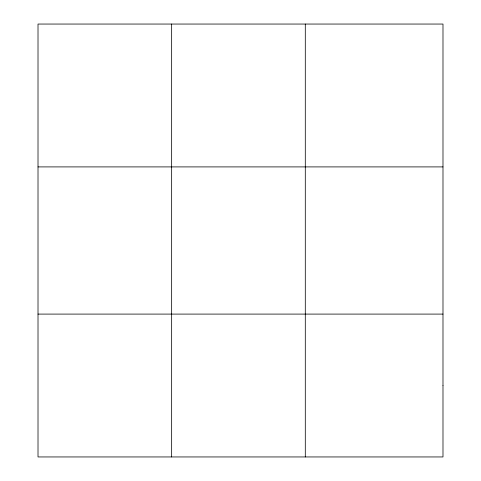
<?xml version="1.0" encoding="UTF-8"?>
<svg xmlns="http://www.w3.org/2000/svg" width="481" height="481" viewBox="0 0 481 481"><rect width="100%" height="100%" fill="white"/><g stroke="black" fill="none" stroke-linecap="round" stroke-linejoin="round"><path stroke-width="0.72" d="M171.651 24.05L171.651 456.95M305.297 24.05L305.297 456.95M38.011 166.907L442.989 166.907M38.011 314.093L442.989 314.093M442.989 385.522L442.989 456.95L38.011 456.95L38.011 24.05L442.989 24.05L442.989 385.522"/></g></svg>
